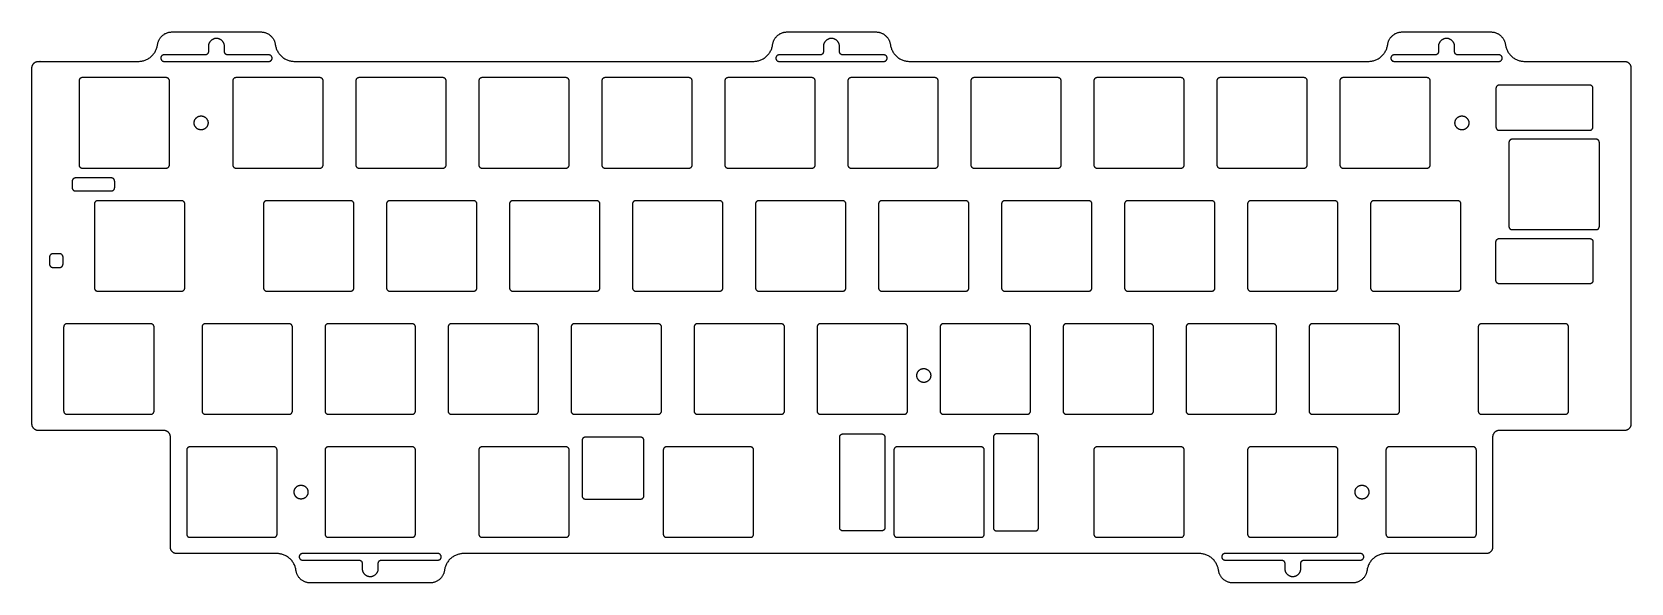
# Model space of a CAD drawing. Header units: millimetres. Extents: x -3282 to -3034, y -419 to -334.
import ezdxf

# ---------------------------------------------------------------- set-up
doc = ezdxf.new("R2010")
doc.units = ezdxf.units.MM
doc.layers.add('默认', color=7, linetype='Continuous', true_color=0xffffff)

msp = doc.modelspace()

# ---------------------------------------------------------------- linework, layer by layer
at = {"layer": '默认'}
for p, q in [((-3269.74, -356.2), (-3275.32, -356.2)), ((-3275.82, -356.7), (-3275.82, -357.7)), ((-3275.32, -358.2), (-3269.74, -358.2)), ((-3269.24, -357.7), (-3269.24, -356.7))]:
    msp.add_line(p, q, dxfattribs=at)
for points in [[(-3277.74, -367.94), (-3278.28, -367.94), (-3278.83, -367.94)], [(-3278.83, -370.04), (-3278.28, -370.04), (-3277.74, -370.04)], [(-3198.85, -411.32), (-3198.85, -398.32)], [(-3196.85, -396.82), (-3196.85, -405.4)], [(-3187.78, -396.32), (-3196.35, -396.32)], [(-3187.28, -405.4), (-3187.28, -396.82)], [(-3170.28, -411.32), (-3170.28, -398.32)], [(-3196.35, -405.9), (-3187.78, -405.9)]]:
    msp.add_lwpolyline(points, dxfattribs=at)
for points, weights in [([(-3262.59, -335.55), (-3262.33, -333.6), (-3260.36, -333.6)], [1, 0.752772652709, 1]), ([(-3246.59, -333.6), (-3244.63, -333.6), (-3244.36, -335.55)], [1, 0.752772652709, 1]), ([(-3167.34, -335.55), (-3167.08, -333.6), (-3165.11, -333.6)], [1, 0.752772652709, 1]), ([(-3151.34, -333.6), (-3149.38, -333.6), (-3149.11, -335.55)], [1, 0.752772652709, 1]), ([(-3072.09, -335.55), (-3071.83, -333.6), (-3069.86, -333.6)], [1, 0.752772652709, 1]), ([(-3056.09, -333.6), (-3054.13, -333.6), (-3053.86, -335.55)], [1, 0.752772652709, 1]), ([(-3265.56, -338.15), (-3262.94, -338.15), (-3262.59, -335.55)], [1, 0.752772652709, 1]), ([(-3254.73, -336.65), (-3254.73, -337.15), (-3255.23, -337.15)], [1, 0.707106781187, 1]), ([(-3251.73, -337.15), (-3252.23, -337.15), (-3252.23, -336.65)], [1, 0.707106781187, 1]), ([(-3244.36, -335.55), (-3244.01, -338.15), (-3241.39, -338.15)], [1, 0.752772652709, 1]), ([(-3170.31, -338.15), (-3167.69, -338.15), (-3167.34, -335.55)], [1, 0.752772652709, 1]), ([(-3159.48, -336.65), (-3159.48, -337.15), (-3159.98, -337.15)], [1, 0.707106781187, 1]), ([(-3156.48, -337.15), (-3156.98, -337.15), (-3156.98, -336.65)], [1, 0.707106781187, 1]), ([(-3149.11, -335.55), (-3148.76, -338.15), (-3146.14, -338.15)], [1, 0.752772652709, 1]), ([(-3075.06, -338.15), (-3072.44, -338.15), (-3072.09, -335.55)], [1, 0.752772652709, 1]), ([(-3064.23, -336.65), (-3064.23, -337.15), (-3064.73, -337.15)], [1, 0.707106781186, 1]), ([(-3061.23, -337.15), (-3061.73, -337.15), (-3061.73, -336.65)], [1, 0.707106781187, 1]), ([(-3053.86, -335.55), (-3053.51, -338.15), (-3050.89, -338.15)], [1, 0.752772652709, 1]), ([(-3282.05, -339.15), (-3282.05, -338.15), (-3281.05, -338.15)], [1, 0.707106781187, 1]), ([(-3035.41, -338.15), (-3034.41, -338.15), (-3034.41, -339.15)], [1, 0.707106781187, 1]), ([(-3274.26, -340.67), (-3274.76, -340.67), (-3274.76, -341.17)], [1, 0.707106781186, 1]), ([(-3260.76, -341.17), (-3260.76, -340.67), (-3261.26, -340.67)], [1, 0.707106781187, 1]), ([(-3250.45, -340.67), (-3250.95, -340.67), (-3250.95, -341.17)], [1, 0.707106781187, 1]), ([(-3236.95, -341.17), (-3236.95, -340.67), (-3237.45, -340.67)], [1, 0.707106781186, 1]), ([(-3231.4, -340.67), (-3231.9, -340.67), (-3231.9, -341.17)], [1, 0.707106781187, 1]), ([(-3217.9, -341.17), (-3217.9, -340.67), (-3218.4, -340.67)], [1, 0.707106781186, 1]), ([(-3212.35, -340.67), (-3212.85, -340.67), (-3212.85, -341.17)], [1, 0.707106781186, 1]), ([(-3198.85, -341.17), (-3198.85, -340.67), (-3199.35, -340.67)], [1, 0.707106781187, 1]), ([(-3193.3, -340.67), (-3193.8, -340.67), (-3193.8, -341.17)], [1, 0.707106781187, 1]), ([(-3179.8, -341.17), (-3179.8, -340.67), (-3180.3, -340.67)], [1, 0.707106781186, 1]), ([(-3174.25, -340.67), (-3174.75, -340.67), (-3174.75, -341.17)], [1, 0.707106781186, 1]), ([(-3160.75, -341.17), (-3160.75, -340.67), (-3161.25, -340.67)], [1, 0.707106781187, 1]), ([(-3155.2, -340.67), (-3155.7, -340.67), (-3155.7, -341.17)], [1, 0.707106781186, 1]), ([(-3141.7, -341.17), (-3141.7, -340.67), (-3142.2, -340.67)], [1, 0.707106781186, 1]), ([(-3136.15, -340.67), (-3136.65, -340.67), (-3136.65, -341.17)], [1, 0.707106781187, 1]), ([(-3122.65, -341.17), (-3122.65, -340.67), (-3123.15, -340.67)], [1, 0.707106781187, 1]), ([(-3117.1, -340.67), (-3117.6, -340.67), (-3117.6, -341.17)], [1, 0.707106781186, 1]), ([(-3103.6, -341.17), (-3103.6, -340.67), (-3104.1, -340.67)], [1, 0.707106781186, 1]), ([(-3098.05, -340.67), (-3098.55, -340.67), (-3098.55, -341.17)], [1, 0.707106781186, 1]), ([(-3084.55, -341.17), (-3084.55, -340.67), (-3085.05, -340.67)], [1, 0.707106781186, 1]), ([(-3079, -340.67), (-3079.5, -340.67), (-3079.5, -341.17)], [1, 0.707106781186, 1]), ([(-3065.5, -341.17), (-3065.5, -340.67), (-3066, -340.67)], [1, 0.707106781186, 1]), ([(-3054.82, -341.82), (-3055.32, -341.82), (-3055.32, -342.32)], [1, 0.707106781187, 1]), ([(-3040.3, -342.32), (-3040.3, -341.82), (-3040.8, -341.82)], [1, 0.707106781187, 1]), ([(-3055.32, -348.32), (-3055.32, -348.82), (-3054.82, -348.82)], [1, 0.707106781187, 1]), ([(-3052.81, -350.2), (-3053.31, -350.2), (-3053.31, -350.7)], [1, 0.707106781186, 1]), ([(-3039.31, -350.7), (-3039.31, -350.2), (-3039.81, -350.2)], [1, 0.707106781186, 1]), ([(-3275.32, -356.2), (-3275.82, -356.2), (-3275.82, -356.7)], [1, 0.707106781187, 1]), ([(-3274.76, -354.17), (-3274.76, -354.67), (-3274.26, -354.67)], [1, 0.707106781186, 1]), ([(-3269.24, -356.7), (-3269.24, -356.2), (-3269.74, -356.2)], [1, 0.707106781187, 1]), ([(-3261.26, -354.67), (-3260.76, -354.67), (-3260.76, -354.17)], [1, 0.707106781187, 1]), ([(-3250.95, -354.17), (-3250.95, -354.67), (-3250.45, -354.67)], [1, 0.707106781187, 1]), ([(-3237.45, -354.67), (-3236.95, -354.67), (-3236.95, -354.17)], [1, 0.707106781187, 1]), ([(-3231.9, -354.17), (-3231.9, -354.67), (-3231.4, -354.67)], [1, 0.707106781186, 1]), ([(-3218.4, -354.67), (-3217.9, -354.67), (-3217.9, -354.17)], [1, 0.707106781187, 1]), ([(-3212.85, -354.17), (-3212.85, -354.67), (-3212.35, -354.67)], [1, 0.707106781187, 1]), ([(-3199.35, -354.67), (-3198.85, -354.67), (-3198.85, -354.17)], [1, 0.707106781186, 1]), ([(-3193.8, -354.17), (-3193.8, -354.67), (-3193.3, -354.67)], [1, 0.707106781186, 1]), ([(-3180.3, -354.67), (-3179.8, -354.67), (-3179.8, -354.17)], [1, 0.707106781187, 1]), ([(-3174.75, -354.17), (-3174.75, -354.67), (-3174.25, -354.67)], [1, 0.707106781187, 1]), ([(-3161.25, -354.67), (-3160.75, -354.67), (-3160.75, -354.17)], [1, 0.707106781187, 1]), ([(-3155.7, -354.17), (-3155.7, -354.67), (-3155.2, -354.67)], [1, 0.707106781186, 1]), ([(-3142.2, -354.67), (-3141.7, -354.67), (-3141.7, -354.17)], [1, 0.707106781186, 1]), ([(-3136.65, -354.17), (-3136.65, -354.67), (-3136.15, -354.67)], [1, 0.707106781187, 1]), ([(-3123.15, -354.67), (-3122.65, -354.67), (-3122.65, -354.17)], [1, 0.707106781187, 1]), ([(-3117.6, -354.17), (-3117.6, -354.67), (-3117.1, -354.67)], [1, 0.707106781186, 1]), ([(-3104.1, -354.67), (-3103.6, -354.67), (-3103.6, -354.17)], [1, 0.707106781187, 1]), ([(-3098.55, -354.17), (-3098.55, -354.67), (-3098.05, -354.67)], [1, 0.707106781186, 1]), ([(-3085.05, -354.67), (-3084.55, -354.67), (-3084.55, -354.17)], [1, 0.707106781186, 1]), ([(-3079.5, -354.17), (-3079.5, -354.67), (-3079, -354.67)], [1, 0.707106781187, 1]), ([(-3066, -354.67), (-3065.5, -354.67), (-3065.5, -354.17)], [1, 0.707106781186, 1]), ([(-3275.82, -357.7), (-3275.82, -358.2), (-3275.32, -358.2)], [1, 0.707106781187, 1]), ([(-3269.74, -358.2), (-3269.24, -358.2), (-3269.24, -357.7)], [1, 0.707106781186, 1]), ([(-3271.88, -359.72), (-3272.38, -359.72), (-3272.38, -360.22)], [1, 0.707106781186, 1]), ([(-3258.38, -360.22), (-3258.38, -359.72), (-3258.88, -359.72)], [1, 0.707106781187, 1]), ([(-3245.69, -359.72), (-3246.19, -359.72), (-3246.19, -360.22)], [1, 0.707106781186, 1]), ([(-3232.19, -360.22), (-3232.19, -359.72), (-3232.69, -359.72)], [1, 0.707106781187, 1]), ([(-3226.64, -359.72), (-3227.14, -359.72), (-3227.14, -360.22)], [1, 0.707106781187, 1]), ([(-3213.14, -360.22), (-3213.14, -359.72), (-3213.64, -359.72)], [1, 0.707106781187, 1]), ([(-3207.59, -359.72), (-3208.09, -359.72), (-3208.09, -360.22)], [1, 0.707106781187, 1]), ([(-3194.09, -360.22), (-3194.09, -359.72), (-3194.59, -359.72)], [1, 0.707106781187, 1]), ([(-3188.54, -359.72), (-3189.04, -359.72), (-3189.04, -360.22)], [1, 0.707106781186, 1]), ([(-3175.04, -360.22), (-3175.04, -359.72), (-3175.54, -359.72)], [1, 0.707106781187, 1]), ([(-3169.49, -359.72), (-3169.99, -359.72), (-3169.99, -360.22)], [1, 0.707106781186, 1]), ([(-3155.99, -360.22), (-3155.99, -359.72), (-3156.49, -359.72)], [1, 0.707106781186, 1]), ([(-3150.44, -359.72), (-3150.94, -359.72), (-3150.94, -360.22)], [1, 0.707106781186, 1]), ([(-3136.94, -360.22), (-3136.94, -359.72), (-3137.44, -359.72)], [1, 0.707106781187, 1]), ([(-3131.39, -359.72), (-3131.89, -359.72), (-3131.89, -360.22)], [1, 0.707106781186, 1]), ([(-3117.89, -360.22), (-3117.89, -359.72), (-3118.39, -359.72)], [1, 0.707106781188, 1]), ([(-3112.34, -359.72), (-3112.84, -359.72), (-3112.84, -360.22)], [1, 0.707106781187, 1]), ([(-3098.84, -360.22), (-3098.84, -359.72), (-3099.34, -359.72)], [1, 0.707106781187, 1]), ([(-3093.29, -359.72), (-3093.79, -359.72), (-3093.79, -360.22)], [1, 0.707106781186, 1]), ([(-3079.79, -360.22), (-3079.79, -359.72), (-3080.29, -359.72)], [1, 0.707106781187, 1]), ([(-3074.24, -359.72), (-3074.74, -359.72), (-3074.74, -360.22)], [1, 0.707106781186, 1]), ([(-3060.74, -360.22), (-3060.74, -359.72), (-3061.24, -359.72)], [1, 0.707106781187, 1]), ([(-3053.31, -363.7), (-3053.31, -364.2), (-3052.81, -364.2)], [1, 0.707106781187, 1]), ([(-3039.81, -364.2), (-3039.31, -364.2), (-3039.31, -363.7)], [1, 0.707106781186, 1]), ([(-3055.32, -366.08), (-3055.32, -365.58), (-3054.82, -365.58)], [1, 0.707106781187, 1]), ([(-3278.83, -367.94), (-3279.33, -367.94), (-3279.33, -368.44)], [1, 0.707106781187, 1]), ([(-3277.24, -368.44), (-3277.24, -367.94), (-3277.74, -367.94)], [1, 0.707106781187, 1]), ([(-3279.33, -369.54), (-3279.33, -370.04), (-3278.83, -370.04)], [1, 0.707106781187, 1]), ([(-3277.74, -370.04), (-3277.24, -370.04), (-3277.24, -369.54)], [1, 0.707106781187, 1]), ([(-3272.38, -373.22), (-3272.38, -373.72), (-3271.88, -373.72)], [1, 0.707106781186, 1]), ([(-3258.88, -373.72), (-3258.38, -373.72), (-3258.38, -373.22)], [1, 0.707106781187, 1]), ([(-3246.19, -373.22), (-3246.19, -373.72), (-3245.69, -373.72)], [1, 0.707106781186, 1]), ([(-3232.69, -373.72), (-3232.19, -373.72), (-3232.19, -373.22)], [1, 0.707106781187, 1]), ([(-3227.14, -373.22), (-3227.14, -373.72), (-3226.64, -373.72)], [1, 0.707106781186, 1]), ([(-3213.64, -373.72), (-3213.14, -373.72), (-3213.14, -373.22)], [1, 0.707106781187, 1]), ([(-3208.09, -373.22), (-3208.09, -373.72), (-3207.59, -373.72)], [1, 0.707106781187, 1]), ([(-3194.59, -373.72), (-3194.09, -373.72), (-3194.09, -373.22)], [1, 0.707106781186, 1]), ([(-3189.04, -373.22), (-3189.04, -373.72), (-3188.54, -373.72)], [1, 0.707106781186, 1]), ([(-3175.54, -373.72), (-3175.04, -373.72), (-3175.04, -373.22)], [1, 0.707106781187, 1]), ([(-3169.99, -373.22), (-3169.99, -373.72), (-3169.49, -373.72)], [1, 0.707106781186, 1]), ([(-3156.49, -373.72), (-3155.99, -373.72), (-3155.99, -373.22)], [1, 0.707106781185, 1]), ([(-3150.94, -373.22), (-3150.94, -373.72), (-3150.44, -373.72)], [1, 0.707106781186, 1]), ([(-3137.44, -373.72), (-3136.94, -373.72), (-3136.94, -373.22)], [1, 0.707106781186, 1]), ([(-3131.89, -373.22), (-3131.89, -373.72), (-3131.39, -373.72)], [1, 0.707106781187, 1]), ([(-3118.39, -373.72), (-3117.89, -373.72), (-3117.89, -373.22)], [1, 0.707106781188, 1]), ([(-3112.84, -373.22), (-3112.84, -373.72), (-3112.34, -373.72)], [1, 0.707106781185, 1]), ([(-3099.34, -373.72), (-3098.84, -373.72), (-3098.84, -373.22)], [1, 0.707106781187, 1]), ([(-3093.79, -373.22), (-3093.79, -373.72), (-3093.29, -373.72)], [1, 0.707106781186, 1]), ([(-3080.29, -373.72), (-3079.79, -373.72), (-3079.79, -373.22)], [1, 0.707106781187, 1]), ([(-3074.74, -373.22), (-3074.74, -373.72), (-3074.24, -373.72)], [1, 0.707106781186, 1]), ([(-3061.24, -373.72), (-3060.74, -373.72), (-3060.74, -373.22)], [1, 0.707106781187, 1]), ([(-3054.82, -372.58), (-3055.32, -372.58), (-3055.32, -372.08)], [1, 0.707106781187, 1]), ([(-3040.3, -372.08), (-3040.3, -372.58), (-3040.8, -372.58)], [1, 0.707106781187, 1]), ([(-3276.64, -378.77), (-3277.14, -378.77), (-3277.14, -379.27)], [1, 0.707106781186, 1]), ([(-3263.14, -379.27), (-3263.14, -378.77), (-3263.64, -378.77)], [1, 0.707106781187, 1]), ([(-3255.21, -378.77), (-3255.71, -378.77), (-3255.71, -379.27)], [1, 0.707106781186, 1]), ([(-3241.71, -379.27), (-3241.71, -378.77), (-3242.21, -378.77)], [1, 0.707106781187, 1]), ([(-3236.16, -378.77), (-3236.66, -378.77), (-3236.66, -379.27)], [1, 0.707106781187, 1]), ([(-3222.66, -379.27), (-3222.66, -378.77), (-3223.16, -378.77)], [1, 0.707106781186, 1]), ([(-3217.11, -378.77), (-3217.61, -378.77), (-3217.61, -379.27)], [1, 0.707106781187, 1]), ([(-3203.61, -379.27), (-3203.61, -378.77), (-3204.11, -378.77)], [1, 0.707106781187, 1]), ([(-3198.06, -378.77), (-3198.56, -378.77), (-3198.56, -379.27)], [1, 0.707106781187, 1]), ([(-3184.56, -379.27), (-3184.56, -378.77), (-3185.06, -378.77)], [1, 0.707106781188, 1]), ([(-3179.01, -378.77), (-3179.51, -378.77), (-3179.51, -379.27)], [1, 0.707106781186, 1]), ([(-3165.51, -379.27), (-3165.51, -378.77), (-3166.01, -378.77)], [1, 0.707106781187, 1]), ([(-3159.96, -378.77), (-3160.46, -378.77), (-3160.46, -379.27)], [1, 0.707106781187, 1]), ([(-3146.46, -379.27), (-3146.46, -378.77), (-3146.96, -378.77)], [1, 0.707106781187, 1]), ([(-3140.91, -378.77), (-3141.41, -378.77), (-3141.41, -379.27)], [1, 0.707106781186, 1]), ([(-3127.41, -379.27), (-3127.41, -378.77), (-3127.91, -378.77)], [1, 0.707106781187, 1]), ([(-3121.86, -378.77), (-3122.36, -378.77), (-3122.36, -379.27)], [1, 0.707106781186, 1]), ([(-3108.36, -379.27), (-3108.36, -378.77), (-3108.86, -378.77)], [1, 0.707106781188, 1]), ([(-3102.81, -378.77), (-3103.31, -378.77), (-3103.31, -379.27)], [1, 0.707106781187, 1]), ([(-3089.31, -379.27), (-3089.31, -378.77), (-3089.81, -378.77)], [1, 0.707106781186, 1]), ([(-3083.76, -378.77), (-3084.26, -378.77), (-3084.26, -379.27)], [1, 0.707106781186, 1]), ([(-3070.26, -379.27), (-3070.26, -378.77), (-3070.76, -378.77)], [1, 0.707106781186, 1]), ([(-3057.57, -378.77), (-3058.07, -378.77), (-3058.07, -379.27)], [1, 0.707106781186, 1]), ([(-3044.07, -379.27), (-3044.07, -378.77), (-3044.57, -378.77)], [1, 0.707106781186, 1]), ([(-3277.14, -392.27), (-3277.14, -392.77), (-3276.64, -392.77)], [1, 0.707106781186, 1]), ([(-3263.64, -392.77), (-3263.14, -392.77), (-3263.14, -392.27)], [1, 0.707106781187, 1]), ([(-3255.71, -392.27), (-3255.71, -392.77), (-3255.21, -392.77)], [1, 0.707106781186, 1]), ([(-3242.21, -392.77), (-3241.71, -392.77), (-3241.71, -392.27)], [1, 0.707106781187, 1]), ([(-3236.66, -392.27), (-3236.66, -392.77), (-3236.16, -392.77)], [1, 0.707106781186, 1]), ([(-3223.16, -392.77), (-3222.66, -392.77), (-3222.66, -392.27)], [1, 0.707106781186, 1]), ([(-3217.61, -392.27), (-3217.61, -392.77), (-3217.11, -392.77)], [1, 0.707106781186, 1]), ([(-3204.11, -392.77), (-3203.61, -392.77), (-3203.61, -392.27)], [1, 0.707106781186, 1]), ([(-3198.56, -392.27), (-3198.56, -392.77), (-3198.06, -392.77)], [1, 0.707106781186, 1]), ([(-3185.06, -392.77), (-3184.56, -392.77), (-3184.56, -392.27)], [1, 0.707106781186, 1]), ([(-3179.51, -392.27), (-3179.51, -392.77), (-3179.01, -392.77)], [1, 0.707106781186, 1]), ([(-3166.01, -392.77), (-3165.51, -392.77), (-3165.51, -392.27)], [1, 0.707106781186, 1]), ([(-3160.46, -392.27), (-3160.46, -392.77), (-3159.96, -392.77)], [1, 0.707106781186, 1]), ([(-3146.96, -392.77), (-3146.46, -392.77), (-3146.46, -392.27)], [1, 0.707106781186, 1]), ([(-3141.41, -392.27), (-3141.41, -392.77), (-3140.91, -392.77)], [1, 0.707106781186, 1]), ([(-3127.91, -392.77), (-3127.41, -392.77), (-3127.41, -392.27)], [1, 0.707106781186, 1]), ([(-3122.36, -392.27), (-3122.36, -392.77), (-3121.86, -392.77)], [1, 0.707106781185, 1]), ([(-3108.86, -392.77), (-3108.36, -392.77), (-3108.36, -392.27)], [1, 0.707106781186, 1]), ([(-3103.31, -392.27), (-3103.31, -392.77), (-3102.81, -392.77)], [1, 0.707106781186, 1]), ([(-3089.81, -392.77), (-3089.31, -392.77), (-3089.31, -392.27)], [1, 0.707106781186, 1]), ([(-3084.26, -392.27), (-3084.26, -392.77), (-3083.76, -392.77)], [1, 0.707106781186, 1]), ([(-3070.76, -392.77), (-3070.26, -392.77), (-3070.26, -392.27)], [1, 0.707106781186, 1]), ([(-3058.07, -392.27), (-3058.07, -392.77), (-3057.57, -392.77)], [1, 0.707106781186, 1]), ([(-3044.57, -392.77), (-3044.07, -392.77), (-3044.07, -392.27)], [1, 0.707106781186, 1]), ([(-3281.05, -395.29), (-3282.05, -395.29), (-3282.05, -394.29)], [1, 0.707106781187, 1]), ([(-3260.61, -396.29), (-3260.61, -395.29), (-3261.61, -395.29)], [1, 0.707106781187, 1]), ([(-3156.96, -396.32), (-3156.96, -395.82), (-3156.46, -395.82)], [1, 0.707106781187, 1]), ([(-3126.16, -396.32), (-3126.16, -395.82), (-3126.66, -395.82)], [1, 0.707106781187, 1]), ([(-3054.84, -395.29), (-3055.84, -395.29), (-3055.84, -396.29)], [1, 0.707106781187, 1]), ([(-3034.41, -394.29), (-3034.41, -395.29), (-3035.41, -395.29)], [1, 0.707106781187, 1]), ([(-3257.59, -397.82), (-3258.09, -397.82), (-3258.09, -398.32)], [1, 0.707106781186, 1]), ([(-3244.09, -398.32), (-3244.09, -397.82), (-3244.59, -397.82)], [1, 0.707106781187, 1]), ([(-3236.16, -397.82), (-3236.66, -397.82), (-3236.66, -398.32)], [1, 0.707106781186, 1]), ([(-3222.66, -398.32), (-3222.66, -397.82), (-3223.16, -397.82)], [1, 0.707106781187, 1]), ([(-3212.35, -397.82), (-3212.85, -397.82), (-3212.85, -398.32)], [1, 0.707106781186, 1]), ([(-3198.85, -398.32), (-3198.85, -397.82), (-3199.35, -397.82)], [1, 0.707106781187, 1]), ([(-3196.35, -396.32), (-3196.85, -396.32), (-3196.85, -396.82)], [1, 0.707106781187, 1]), ([(-3187.28, -396.82), (-3187.28, -396.32), (-3187.78, -396.32)], [1, 0.707106781187, 1]), ([(-3183.78, -397.82), (-3184.28, -397.82), (-3184.28, -398.32)], [1, 0.707106781186, 1]), ([(-3170.28, -398.32), (-3170.28, -397.82), (-3170.78, -397.82)], [1, 0.707106781187, 1]), ([(-3148.06, -397.82), (-3148.56, -397.82), (-3148.56, -398.32)], [1, 0.707106781186, 1]), ([(-3134.56, -398.32), (-3134.56, -397.82), (-3135.06, -397.82)], [1, 0.707106781187, 1]), ([(-3117.1, -397.82), (-3117.6, -397.82), (-3117.6, -398.32)], [1, 0.707106781186, 1]), ([(-3103.6, -398.32), (-3103.6, -397.82), (-3104.1, -397.82)], [1, 0.707106781187, 1]), ([(-3093.29, -397.82), (-3093.79, -397.82), (-3093.79, -398.32)], [1, 0.707106781186, 1]), ([(-3079.79, -398.32), (-3079.79, -397.82), (-3080.29, -397.82)], [1, 0.707106781187, 1]), ([(-3071.86, -397.82), (-3072.36, -397.82), (-3072.36, -398.32)], [1, 0.707106781186, 1]), ([(-3058.36, -398.32), (-3058.36, -397.82), (-3058.86, -397.82)], [1, 0.707106781187, 1]), ([(-3196.85, -405.4), (-3196.85, -405.9), (-3196.35, -405.9)], [1, 0.707106781187, 1]), ([(-3187.78, -405.9), (-3187.28, -405.9), (-3187.28, -405.4)], [1, 0.707106781187, 1]), ([(-3156.46, -410.83), (-3156.96, -410.83), (-3156.96, -410.33)], [1, 0.707106781187, 1]), ([(-3149.96, -410.33), (-3149.96, -410.83), (-3150.46, -410.83)], [1, 0.707106781187, 1]), ([(-3133.16, -410.33), (-3133.16, -410.83), (-3132.66, -410.83)], [1, 0.707106781187, 1]), ([(-3126.66, -410.83), (-3126.16, -410.83), (-3126.16, -410.33)], [1, 0.707106781187, 1]), ([(-3259.61, -414.34), (-3260.61, -414.34), (-3260.61, -413.34)], [1, 0.707106781187, 1]), ([(-3258.09, -411.32), (-3258.09, -411.82), (-3257.59, -411.82)], [1, 0.707106781186, 1]), ([(-3244.59, -411.82), (-3244.09, -411.82), (-3244.09, -411.32)], [1, 0.707106781187, 1]), ([(-3236.66, -411.32), (-3236.66, -411.82), (-3236.16, -411.82)], [1, 0.707106781186, 1]), ([(-3223.16, -411.82), (-3222.66, -411.82), (-3222.66, -411.32)], [1, 0.707106781187, 1]), ([(-3212.85, -411.32), (-3212.85, -411.82), (-3212.35, -411.82)], [1, 0.707106781186, 1]), ([(-3199.35, -411.82), (-3198.85, -411.82), (-3198.85, -411.32)], [1, 0.707106781187, 1]), ([(-3184.28, -411.32), (-3184.28, -411.82), (-3183.78, -411.82)], [1, 0.707106781186, 1]), ([(-3170.78, -411.82), (-3170.28, -411.82), (-3170.28, -411.32)], [1, 0.707106781187, 1]), ([(-3148.56, -411.32), (-3148.56, -411.82), (-3148.06, -411.82)], [1, 0.707106781186, 1]), ([(-3135.06, -411.82), (-3134.56, -411.82), (-3134.56, -411.32)], [1, 0.707106781187, 1]), ([(-3117.6, -411.32), (-3117.6, -411.82), (-3117.1, -411.82)], [1, 0.707106781186, 1]), ([(-3104.1, -411.82), (-3103.6, -411.82), (-3103.6, -411.32)], [1, 0.707106781187, 1]), ([(-3093.79, -411.32), (-3093.79, -411.82), (-3093.29, -411.82)], [1, 0.707106781186, 1]), ([(-3080.29, -411.82), (-3079.79, -411.82), (-3079.79, -411.32)], [1, 0.707106781187, 1]), ([(-3072.36, -411.32), (-3072.36, -411.82), (-3071.86, -411.82)], [1, 0.707106781186, 1]), ([(-3058.86, -411.82), (-3058.36, -411.82), (-3058.36, -411.32)], [1, 0.707106781187, 1]), ([(-3055.84, -413.34), (-3055.84, -414.34), (-3056.84, -414.34)], [1, 0.707106781187, 1]), ([(-3241.16, -416.94), (-3241.51, -414.34), (-3244.13, -414.34)], [1, 0.752772652709, 1]), ([(-3231.41, -415.34), (-3230.91, -415.34), (-3230.91, -415.84)], [1, 0.707106781187, 1]), ([(-3228.41, -415.84), (-3228.41, -415.34), (-3227.91, -415.34)], [1, 0.707106781187, 1]), ([(-3215.2, -414.34), (-3217.82, -414.34), (-3218.17, -416.94)], [1, 0.752772652709, 1]), ([(-3098.28, -416.94), (-3098.63, -414.34), (-3101.26, -414.34)], [1, 0.752772652709, 1]), ([(-3088.54, -415.34), (-3088.04, -415.34), (-3088.04, -415.84)], [1, 0.707106781187, 1]), ([(-3085.54, -415.84), (-3085.54, -415.34), (-3085.04, -415.34)], [1, 0.707106781187, 1]), ([(-3072.32, -414.34), (-3074.94, -414.34), (-3075.29, -416.94)], [1, 0.752772652709, 1]), ([(-3238.93, -418.89), (-3240.9, -418.89), (-3241.16, -416.94)], [1, 0.752772652709, 1]), ([(-3218.17, -416.94), (-3218.43, -418.89), (-3220.4, -418.89)], [1, 0.752772652709, 1]), ([(-3096.05, -418.89), (-3098.02, -418.89), (-3098.28, -416.94)], [1, 0.752772652709, 1]), ([(-3075.29, -416.94), (-3075.56, -418.89), (-3077.52, -418.89)], [1, 0.752772652709, 1])]:
    msp.add_rational_spline(points, weights, degree=2, dxfattribs=at)
for points in [[(-3260.36, -333.6), (-3253.48, -333.6), (-3246.59, -333.6)], [(-3165.11, -333.6), (-3158.23, -333.6), (-3151.34, -333.6)], [(-3069.86, -333.6), (-3062.98, -333.6), (-3056.09, -333.6)], [(-3254.73, -335.85), (-3254.73, -336.25), (-3254.73, -336.65)], [(-3252.23, -336.65), (-3252.23, -336.25), (-3252.23, -335.85)], [(-3159.48, -335.85), (-3159.48, -336.25), (-3159.48, -336.65)], [(-3156.98, -336.65), (-3156.98, -336.25), (-3156.98, -335.85)], [(-3064.23, -335.85), (-3064.23, -336.25), (-3064.23, -336.65)], [(-3061.73, -336.65), (-3061.73, -336.25), (-3061.73, -335.85)], [(-3282.05, -394.29), (-3282.05, -366.72), (-3282.05, -339.15)], [(-3281.05, -338.15), (-3279.75, -338.15), (-3265.56, -338.15)], [(-3255.23, -337.15), (-3258.41, -337.15), (-3261.6, -337.15)], [(-3261.6, -338.15), (-3253.48, -338.15), (-3245.35, -338.15)], [(-3245.35, -337.15), (-3248.54, -337.15), (-3251.73, -337.15)], [(-3241.39, -338.15), (-3210.62, -338.15), (-3170.31, -338.15)], [(-3159.98, -337.15), (-3163.16, -337.15), (-3166.35, -337.15)], [(-3166.35, -338.15), (-3158.23, -338.15), (-3150.1, -338.15)], [(-3150.1, -337.15), (-3153.29, -337.15), (-3156.48, -337.15)], [(-3146.14, -338.15), (-3105.88, -338.15), (-3075.06, -338.15)], [(-3064.73, -337.15), (-3067.91, -337.15), (-3071.1, -337.15)], [(-3071.1, -338.15), (-3062.98, -338.15), (-3054.85, -338.15)], [(-3054.85, -337.15), (-3058.04, -337.15), (-3061.23, -337.15)], [(-3050.89, -338.15), (-3041.7, -338.15), (-3035.41, -338.15)], [(-3034.41, -339.15), (-3034.41, -366.72), (-3034.41, -394.29)], [(-3274.76, -341.17), (-3274.76, -347.67), (-3274.76, -354.17)], [(-3261.26, -340.67), (-3267.76, -340.67), (-3274.26, -340.67)], [(-3260.76, -354.17), (-3260.76, -347.67), (-3260.76, -341.17)], [(-3250.95, -341.17), (-3250.95, -347.67), (-3250.95, -354.17)], [(-3237.45, -340.67), (-3243.95, -340.67), (-3250.45, -340.67)], [(-3236.95, -354.17), (-3236.95, -347.67), (-3236.95, -341.17)], [(-3231.9, -341.17), (-3231.9, -347.67), (-3231.9, -354.17)], [(-3218.4, -340.67), (-3224.9, -340.67), (-3231.4, -340.67)], [(-3217.9, -354.17), (-3217.9, -347.67), (-3217.9, -341.17)], [(-3212.85, -341.17), (-3212.85, -347.67), (-3212.85, -354.17)], [(-3199.35, -340.67), (-3205.85, -340.67), (-3212.35, -340.67)], [(-3198.85, -354.17), (-3198.85, -347.67), (-3198.85, -341.17)], [(-3193.8, -341.17), (-3193.8, -347.67), (-3193.8, -354.17)], [(-3180.3, -340.67), (-3186.8, -340.67), (-3193.3, -340.67)], [(-3179.8, -354.17), (-3179.8, -347.67), (-3179.8, -341.17)], [(-3174.75, -341.17), (-3174.75, -347.67), (-3174.75, -354.17)], [(-3161.25, -340.67), (-3167.75, -340.67), (-3174.25, -340.67)], [(-3160.75, -354.17), (-3160.75, -347.67), (-3160.75, -341.17)], [(-3155.7, -341.17), (-3155.7, -347.67), (-3155.7, -354.17)], [(-3142.2, -340.67), (-3148.7, -340.67), (-3155.2, -340.67)], [(-3141.7, -354.17), (-3141.7, -347.67), (-3141.7, -341.17)], [(-3136.65, -341.17), (-3136.65, -347.67), (-3136.65, -354.17)], [(-3123.15, -340.67), (-3129.65, -340.67), (-3136.15, -340.67)], [(-3122.65, -354.17), (-3122.65, -347.67), (-3122.65, -341.17)], [(-3117.6, -341.17), (-3117.6, -347.67), (-3117.6, -354.17)], [(-3104.1, -340.67), (-3110.6, -340.67), (-3117.1, -340.67)], [(-3103.6, -354.17), (-3103.6, -347.67), (-3103.6, -341.17)], [(-3098.55, -341.17), (-3098.55, -347.67), (-3098.55, -354.17)], [(-3085.05, -340.67), (-3091.55, -340.67), (-3098.05, -340.67)], [(-3084.55, -354.17), (-3084.55, -347.67), (-3084.55, -341.17)], [(-3079.5, -341.17), (-3079.5, -347.67), (-3079.5, -354.17)], [(-3066, -340.67), (-3072.5, -340.67), (-3079, -340.67)], [(-3065.5, -354.17), (-3065.5, -347.67), (-3065.5, -341.17)], [(-3055.32, -342.32), (-3055.32, -345.32), (-3055.32, -348.32)], [(-3040.8, -341.82), (-3047.81, -341.82), (-3054.82, -341.82)], [(-3040.3, -348.28), (-3040.3, -345.3), (-3040.3, -342.32)], [(-3054.82, -348.82), (-3047.82, -348.82), (-3040.83, -348.82)], [(-3053.31, -350.7), (-3053.31, -357.2), (-3053.31, -363.7)], [(-3039.81, -350.2), (-3046.31, -350.2), (-3052.81, -350.2)], [(-3039.31, -363.7), (-3039.31, -357.2), (-3039.31, -350.7)], [(-3274.26, -354.67), (-3267.76, -354.67), (-3261.26, -354.67)], [(-3250.45, -354.67), (-3243.95, -354.67), (-3237.45, -354.67)], [(-3231.4, -354.67), (-3224.9, -354.67), (-3218.4, -354.67)], [(-3212.35, -354.67), (-3205.85, -354.67), (-3199.35, -354.67)], [(-3193.3, -354.67), (-3186.8, -354.67), (-3180.3, -354.67)], [(-3174.25, -354.67), (-3167.75, -354.67), (-3161.25, -354.67)], [(-3155.2, -354.67), (-3148.7, -354.67), (-3142.2, -354.67)], [(-3136.15, -354.67), (-3129.65, -354.67), (-3123.15, -354.67)], [(-3117.1, -354.67), (-3110.6, -354.67), (-3104.1, -354.67)], [(-3098.05, -354.67), (-3091.55, -354.67), (-3085.05, -354.67)], [(-3079, -354.67), (-3072.5, -354.67), (-3066, -354.67)], [(-3272.38, -360.22), (-3272.38, -366.72), (-3272.38, -373.22)], [(-3258.88, -359.72), (-3265.38, -359.72), (-3271.88, -359.72)], [(-3258.38, -373.22), (-3258.38, -366.72), (-3258.38, -360.22)], [(-3246.19, -360.22), (-3246.19, -366.72), (-3246.19, -373.22)], [(-3232.69, -359.72), (-3239.19, -359.72), (-3245.69, -359.72)], [(-3232.19, -373.22), (-3232.19, -366.72), (-3232.19, -360.22)], [(-3227.14, -360.22), (-3227.14, -366.72), (-3227.14, -373.22)], [(-3213.64, -359.72), (-3220.14, -359.72), (-3226.64, -359.72)], [(-3213.14, -373.22), (-3213.14, -366.72), (-3213.14, -360.22)], [(-3208.09, -360.22), (-3208.09, -366.72), (-3208.09, -373.22)], [(-3194.59, -359.72), (-3201.09, -359.72), (-3207.59, -359.72)], [(-3194.09, -373.22), (-3194.09, -366.72), (-3194.09, -360.22)], [(-3189.04, -360.22), (-3189.04, -366.72), (-3189.04, -373.22)], [(-3175.54, -359.72), (-3182.04, -359.72), (-3188.54, -359.72)], [(-3175.04, -373.22), (-3175.04, -366.72), (-3175.04, -360.22)], [(-3169.99, -360.22), (-3169.99, -366.72), (-3169.99, -373.22)], [(-3156.49, -359.72), (-3162.99, -359.72), (-3169.49, -359.72)], [(-3155.99, -373.22), (-3155.99, -366.72), (-3155.99, -360.22)], [(-3150.94, -360.22), (-3150.94, -366.72), (-3150.94, -373.22)], [(-3137.44, -359.72), (-3143.94, -359.72), (-3150.44, -359.72)], [(-3136.94, -373.22), (-3136.94, -366.72), (-3136.94, -360.22)], [(-3131.89, -360.22), (-3131.89, -366.72), (-3131.89, -373.22)], [(-3118.39, -359.72), (-3124.89, -359.72), (-3131.39, -359.72)], [(-3117.89, -373.22), (-3117.89, -366.72), (-3117.89, -360.22)], [(-3112.84, -360.22), (-3112.84, -366.72), (-3112.84, -373.22)], [(-3099.34, -359.72), (-3105.84, -359.72), (-3112.34, -359.72)], [(-3098.84, -373.22), (-3098.84, -366.72), (-3098.84, -360.22)], [(-3093.79, -360.22), (-3093.79, -366.72), (-3093.79, -373.22)], [(-3080.29, -359.72), (-3086.79, -359.72), (-3093.29, -359.72)], [(-3079.79, -373.22), (-3079.79, -366.72), (-3079.79, -360.22)], [(-3074.74, -360.22), (-3074.74, -366.72), (-3074.74, -373.22)], [(-3061.24, -359.72), (-3067.74, -359.72), (-3074.24, -359.72)], [(-3060.74, -373.22), (-3060.74, -366.72), (-3060.74, -360.22)], [(-3055.32, -372.08), (-3055.32, -369.08), (-3055.32, -366.08)], [(-3054.82, -365.58), (-3047.82, -365.58), (-3040.83, -365.58)], [(-3052.81, -364.2), (-3046.31, -364.2), (-3039.81, -364.2)], [(-3040.3, -366.12), (-3040.3, -369.1), (-3040.3, -372.08)], [(-3279.33, -368.44), (-3279.33, -368.99), (-3279.33, -369.54)], [(-3277.24, -369.54), (-3277.24, -368.99), (-3277.24, -368.44)], [(-3271.88, -373.72), (-3265.38, -373.72), (-3258.88, -373.72)], [(-3245.69, -373.72), (-3239.19, -373.72), (-3232.69, -373.72)], [(-3226.64, -373.72), (-3220.14, -373.72), (-3213.64, -373.72)], [(-3207.59, -373.72), (-3201.09, -373.72), (-3194.59, -373.72)], [(-3188.54, -373.72), (-3182.04, -373.72), (-3175.54, -373.72)], [(-3169.49, -373.72), (-3162.99, -373.72), (-3156.49, -373.72)], [(-3150.44, -373.72), (-3143.94, -373.72), (-3137.44, -373.72)], [(-3131.39, -373.72), (-3124.89, -373.72), (-3118.39, -373.72)], [(-3112.34, -373.72), (-3105.84, -373.72), (-3099.34, -373.72)], [(-3093.29, -373.72), (-3086.79, -373.72), (-3080.29, -373.72)], [(-3074.24, -373.72), (-3067.74, -373.72), (-3061.24, -373.72)], [(-3040.8, -372.58), (-3047.81, -372.58), (-3054.82, -372.58)], [(-3263.64, -378.77), (-3270.14, -378.77), (-3276.64, -378.77)], [(-3242.21, -378.77), (-3248.71, -378.77), (-3255.21, -378.77)], [(-3223.16, -378.77), (-3229.66, -378.77), (-3236.16, -378.77)], [(-3204.11, -378.77), (-3210.61, -378.77), (-3217.11, -378.77)], [(-3185.06, -378.77), (-3191.56, -378.77), (-3198.06, -378.77)], [(-3166.01, -378.77), (-3172.51, -378.77), (-3179.01, -378.77)], [(-3146.96, -378.77), (-3153.46, -378.77), (-3159.96, -378.77)], [(-3127.91, -378.77), (-3134.41, -378.77), (-3140.91, -378.77)], [(-3108.86, -378.77), (-3115.36, -378.77), (-3121.86, -378.77)], [(-3089.81, -378.77), (-3096.31, -378.77), (-3102.81, -378.77)], [(-3070.76, -378.77), (-3077.26, -378.77), (-3083.76, -378.77)], [(-3044.57, -378.77), (-3051.07, -378.77), (-3057.57, -378.77)], [(-3277.14, -379.27), (-3277.14, -385.77), (-3277.14, -392.27)], [(-3263.14, -392.27), (-3263.14, -385.77), (-3263.14, -379.27)], [(-3255.71, -379.27), (-3255.71, -385.77), (-3255.71, -392.27)], [(-3241.71, -392.27), (-3241.71, -385.77), (-3241.71, -379.27)], [(-3236.66, -379.27), (-3236.66, -385.77), (-3236.66, -392.27)], [(-3222.66, -392.27), (-3222.66, -385.77), (-3222.66, -379.27)], [(-3217.61, -379.27), (-3217.61, -385.77), (-3217.61, -392.27)], [(-3203.61, -392.27), (-3203.61, -385.77), (-3203.61, -379.27)], [(-3198.56, -379.27), (-3198.56, -385.77), (-3198.56, -392.27)], [(-3184.56, -392.27), (-3184.56, -385.77), (-3184.56, -379.27)], [(-3179.51, -379.27), (-3179.51, -385.77), (-3179.51, -392.27)], [(-3165.51, -392.27), (-3165.51, -385.77), (-3165.51, -379.27)], [(-3160.46, -379.27), (-3160.46, -385.77), (-3160.46, -392.27)], [(-3146.46, -392.27), (-3146.46, -385.77), (-3146.46, -379.27)], [(-3141.41, -379.27), (-3141.41, -385.77), (-3141.41, -392.27)], [(-3127.41, -392.27), (-3127.41, -385.77), (-3127.41, -379.27)], [(-3122.36, -379.27), (-3122.36, -385.77), (-3122.36, -392.27)], [(-3108.36, -392.27), (-3108.36, -385.77), (-3108.36, -379.27)], [(-3103.31, -379.27), (-3103.31, -385.77), (-3103.31, -392.27)], [(-3089.31, -392.27), (-3089.31, -385.77), (-3089.31, -379.27)], [(-3084.26, -379.27), (-3084.26, -385.77), (-3084.26, -392.27)], [(-3070.26, -392.27), (-3070.26, -385.77), (-3070.26, -379.27)], [(-3058.07, -379.27), (-3058.07, -385.77), (-3058.07, -392.27)], [(-3044.07, -392.27), (-3044.07, -385.77), (-3044.07, -379.27)], [(-3276.64, -392.77), (-3270.14, -392.77), (-3263.64, -392.77)], [(-3255.21, -392.77), (-3248.71, -392.77), (-3242.21, -392.77)], [(-3236.16, -392.77), (-3229.66, -392.77), (-3223.16, -392.77)], [(-3217.11, -392.77), (-3210.61, -392.77), (-3204.11, -392.77)], [(-3198.06, -392.77), (-3191.56, -392.77), (-3185.06, -392.77)], [(-3179.01, -392.77), (-3172.51, -392.77), (-3166.01, -392.77)], [(-3159.96, -392.77), (-3153.46, -392.77), (-3146.96, -392.77)], [(-3140.91, -392.77), (-3134.41, -392.77), (-3127.91, -392.77)], [(-3121.86, -392.77), (-3115.36, -392.77), (-3108.86, -392.77)], [(-3102.81, -392.77), (-3096.31, -392.77), (-3089.81, -392.77)], [(-3083.76, -392.77), (-3077.26, -392.77), (-3070.76, -392.77)], [(-3057.57, -392.77), (-3051.07, -392.77), (-3044.57, -392.77)], [(-3261.61, -395.29), (-3271.33, -395.29), (-3281.05, -395.29)], [(-3156.46, -395.82), (-3153.48, -395.82), (-3150.5, -395.82)], [(-3126.66, -395.82), (-3129.64, -395.82), (-3132.62, -395.82)], [(-3035.41, -395.29), (-3045.12, -395.29), (-3054.84, -395.29)], [(-3260.61, -413.34), (-3260.61, -404.82), (-3260.61, -396.29)], [(-3258.09, -398.32), (-3258.09, -404.82), (-3258.09, -411.32)], [(-3244.59, -397.82), (-3251.09, -397.82), (-3257.59, -397.82)], [(-3244.09, -411.32), (-3244.09, -404.82), (-3244.09, -398.32)], [(-3236.66, -398.32), (-3236.66, -404.82), (-3236.66, -411.32)], [(-3223.16, -397.82), (-3229.66, -397.82), (-3236.16, -397.82)], [(-3222.66, -411.32), (-3222.66, -404.82), (-3222.66, -398.32)], [(-3212.85, -398.32), (-3212.85, -404.82), (-3212.85, -411.32)], [(-3199.35, -397.82), (-3205.85, -397.82), (-3212.35, -397.82)], [(-3184.28, -398.32), (-3184.28, -404.82), (-3184.28, -411.32)], [(-3170.78, -397.82), (-3177.28, -397.82), (-3183.78, -397.82)], [(-3156.96, -410.33), (-3156.96, -403.32), (-3156.96, -396.32)], [(-3149.96, -396.35), (-3149.96, -403.34), (-3149.96, -410.33)], [(-3148.56, -398.32), (-3148.56, -404.82), (-3148.56, -411.32)], [(-3135.06, -397.82), (-3141.56, -397.82), (-3148.06, -397.82)], [(-3134.56, -411.32), (-3134.56, -404.82), (-3134.56, -398.32)], [(-3133.16, -396.35), (-3133.16, -403.34), (-3133.16, -410.33)], [(-3126.16, -410.33), (-3126.16, -403.32), (-3126.16, -396.32)], [(-3117.6, -398.32), (-3117.6, -404.82), (-3117.6, -411.32)], [(-3104.1, -397.82), (-3110.6, -397.82), (-3117.1, -397.82)], [(-3103.6, -411.32), (-3103.6, -404.82), (-3103.6, -398.32)], [(-3093.79, -398.32), (-3093.79, -404.82), (-3093.79, -411.32)], [(-3080.29, -397.82), (-3086.79, -397.82), (-3093.29, -397.82)], [(-3079.79, -411.32), (-3079.79, -404.82), (-3079.79, -398.32)], [(-3072.36, -398.32), (-3072.36, -404.82), (-3072.36, -411.32)], [(-3058.86, -397.82), (-3065.36, -397.82), (-3071.86, -397.82)], [(-3058.36, -411.32), (-3058.36, -404.82), (-3058.36, -398.32)], [(-3055.84, -396.29), (-3055.84, -404.82), (-3055.84, -413.34)], [(-3150.46, -410.83), (-3153.46, -410.83), (-3156.46, -410.83)], [(-3132.66, -410.83), (-3129.66, -410.83), (-3126.66, -410.83)], [(-3257.59, -411.82), (-3251.09, -411.82), (-3244.59, -411.82)], [(-3236.16, -411.82), (-3229.66, -411.82), (-3223.16, -411.82)], [(-3212.35, -411.82), (-3205.85, -411.82), (-3199.35, -411.82)], [(-3183.78, -411.82), (-3177.28, -411.82), (-3170.78, -411.82)], [(-3148.06, -411.82), (-3141.56, -411.82), (-3135.06, -411.82)], [(-3117.1, -411.82), (-3110.6, -411.82), (-3104.1, -411.82)], [(-3093.29, -411.82), (-3086.79, -411.82), (-3080.29, -411.82)], [(-3071.86, -411.82), (-3065.36, -411.82), (-3058.86, -411.82)], [(-3244.13, -414.34), (-3251.87, -414.34), (-3259.61, -414.34)], [(-3219.16, -414.34), (-3229.66, -414.34), (-3240.17, -414.34)], [(-3240.17, -415.34), (-3235.79, -415.34), (-3231.41, -415.34)], [(-3230.91, -415.84), (-3230.91, -416.24), (-3230.91, -416.64)], [(-3228.41, -416.64), (-3228.41, -416.24), (-3228.41, -415.84)], [(-3227.91, -415.34), (-3223.54, -415.34), (-3219.16, -415.34)], [(-3101.26, -414.34), (-3158.23, -414.34), (-3215.2, -414.34)], [(-3076.29, -414.34), (-3086.79, -414.34), (-3097.29, -414.34)], [(-3097.29, -415.34), (-3092.92, -415.34), (-3088.54, -415.34)], [(-3088.04, -415.84), (-3088.04, -416.24), (-3088.04, -416.64)], [(-3085.54, -416.64), (-3085.54, -416.24), (-3085.54, -415.84)], [(-3085.04, -415.34), (-3080.66, -415.34), (-3076.29, -415.34)], [(-3056.84, -414.34), (-3062.37, -414.34), (-3072.32, -414.34)], [(-3220.4, -418.89), (-3229.66, -418.89), (-3238.93, -418.89)], [(-3077.52, -418.89), (-3086.79, -418.89), (-3096.05, -418.89)]]:
    msp.add_open_spline(points, degree=2, dxfattribs=at)
for points, weights, knots in [([(-3252.23, -335.85), (-3252.23, -334.6), (-3253.48, -334.6), (-3254.73, -334.6), (-3254.73, -335.85)], [1, 0.707106803035, 1.0000000618, 0.707106824884, 1], [-242.193368, -242.193368, -242.193368, -240.229872, -240.229872, -238.266377, -238.266377, -238.266377]), ([(-3156.98, -335.85), (-3156.98, -334.6), (-3158.23, -334.6), (-3159.48, -334.6), (-3159.48, -335.85)], [1, 0.707106803035, 1.0000000618, 0.707106824884, 1], [-147.969501, -147.969501, -147.969501, -146.006006, -146.006006, -144.04251, -144.04251, -144.04251]), ([(-3061.73, -335.85), (-3061.73, -334.6), (-3062.98, -334.6), (-3064.23, -334.6), (-3064.23, -335.85)], [1, 0.707106803035, 1.0000000618, 0.707106824884, 1], [-108.885828, -108.885828, -108.885828, -106.922332, -106.922332, -104.958837, -104.958837, -104.958837]), ([(-3261.6, -337.15), (-3261.93, -337.15), (-3262.06, -337.46), (-3262.16, -337.71), (-3262.01, -337.93), (-3261.87, -338.15), (-3261.6, -338.15)], [1, 0.831555271881, 1, 0.881884916812, 1, 0.881884916812, 1], [-230.34508, -230.34508, -230.34508, -229.756186, -229.756186, -229.265235, -229.265235, -228.774284, -228.774284, -228.774284]), ([(-3245.35, -338.15), (-3245.11, -338.15), (-3244.96, -337.96), (-3244.81, -337.77), (-3244.87, -337.53), (-3244.96, -337.15), (-3245.35, -337.15)], [1, 0.898383925084, 1, 0.898383925084, 1, 0.789160246438, 1], [-212.602137, -212.602137, -212.602137, -212.147417, -212.147417, -211.692696, -211.692696, -211.031341, -211.031341, -211.031341]), ([(-3166.35, -337.15), (-3166.68, -337.15), (-3166.81, -337.46), (-3166.91, -337.71), (-3166.76, -337.93), (-3166.62, -338.15), (-3166.35, -338.15)], [1, 0.831555271881, 1, 0.881884916812, 1, 0.881884916812, 1], [-136.121214, -136.121214, -136.121214, -135.532319, -135.532319, -135.041368, -135.041368, -134.550417, -134.550417, -134.550417]), ([(-3150.1, -338.15), (-3149.86, -338.15), (-3149.71, -337.96), (-3149.56, -337.77), (-3149.62, -337.53), (-3149.71, -337.15), (-3150.1, -337.15)], [1, 0.898383925084, 1, 0.898383925084, 1, 0.789160246438, 1], [-118.378271, -118.378271, -118.378271, -117.92355, -117.92355, -117.46883, -117.46883, -116.807474, -116.807474, -116.807474]), ([(-3071.1, -337.15), (-3071.43, -337.15), (-3071.56, -337.46), (-3071.66, -337.71), (-3071.51, -337.93), (-3071.37, -338.15), (-3071.1, -338.15)], [1, 0.831555271881, 1, 0.881884916812, 1, 0.881884916812, 1], [-97.03754, -97.03754, -97.03754, -96.448646, -96.448646, -95.957695, -95.957695, -95.466744, -95.466744, -95.466744]), ([(-3054.85, -338.15), (-3054.61, -338.15), (-3054.46, -337.96), (-3054.31, -337.77), (-3054.37, -337.53), (-3054.46, -337.15), (-3054.85, -337.15)], [1, 0.898383925084, 1, 0.898383925084, 1, 0.789160246438, 1], [-79.294597, -79.294597, -79.294597, -78.839877, -78.839877, -78.385156, -78.385156, -77.723801, -77.723801, -77.723801]), ([(-3254.78, -347.67), (-3254.78, -346.6), (-3255.86, -346.6), (-3256.93, -346.6), (-3256.93, -347.67), (-3256.93, -348.75), (-3255.86, -348.75), (-3254.78, -348.75), (-3254.78, -347.67)], [1, 0.707106781187, 1, 0.707106781187, 1, 0.707106781187, 1, 0.707106781187, 1], [0, 0, 0, 1.688606, 1.688606, 3.377212, 3.377212, 5.065818, 5.065818, 6.754424, 6.754424, 6.754424]), ([(-3059.52, -347.67), (-3059.52, -346.6), (-3060.6, -346.6), (-3061.67, -346.6), (-3061.67, -347.67), (-3061.67, -348.75), (-3060.6, -348.75), (-3059.52, -348.75), (-3059.52, -347.67)], [1, 0.707106781187, 1, 0.707106781187, 1, 0.707106781187, 1, 0.707106781187, 1], [0, 0, 0, 1.688606, 1.688606, 3.377212, 3.377212, 5.065818, 5.065818, 6.754424, 6.754424, 6.754424]), ([(-3040.83, -348.82), (-3040.6, -348.83), (-3040.45, -348.67), (-3040.29, -348.5), (-3040.3, -348.28)], [1, 0.916284998338, 1, 0.916284998338, 1], [1988.6429263, 1988.6429263, 1988.6429263, 1989.0680246, 1989.0680246, 1989.493123, 1989.493123, 1989.493123]), ([(-3040.83, -365.58), (-3040.6, -365.57), (-3040.45, -365.73), (-3040.29, -365.89), (-3040.3, -366.12)], [1, 0.916284998338, 1, 0.916284998338, 1], [1988.6429263, 1988.6429263, 1988.6429263, 1989.0680246, 1989.0680246, 1989.493123, 1989.493123, 1989.493123]), ([(-3142.86, -386.77), (-3142.86, -385.7), (-3143.94, -385.7), (-3145.01, -385.7), (-3145.01, -386.77), (-3145.01, -387.85), (-3143.94, -387.85), (-3142.86, -387.85), (-3142.86, -386.77)], [1, 0.707106781187, 1, 0.707106781187, 1, 0.707106781187, 1, 0.707106781187, 1], [0, 0, 0, 1.688606, 1.688606, 3.377212, 3.377212, 5.065818, 5.065818, 6.754424, 6.754424, 6.754424]), ([(-3150.5, -395.82), (-3150.27, -395.8), (-3150.11, -395.96), (-3149.95, -396.12), (-3149.96, -396.35)], [1, 0.916284998338, 1, 0.916284998338, 1], [1568.7827231, 1568.7827231, 1568.7827231, 1569.2078215, 1569.2078215, 1569.6329199, 1569.6329199, 1569.6329199]), ([(-3132.62, -395.82), (-3132.84, -395.8), (-3133, -395.96), (-3133.16, -396.12), (-3133.16, -396.35)], [1, 0.916284998338, 1, 0.916284998338, 1], [1568.7827231, 1568.7827231, 1568.7827231, 1569.2078215, 1569.2078215, 1569.6329199, 1569.6329199, 1569.6329199]), ([(-3239.3, -404.82), (-3239.3, -403.75), (-3240.38, -403.75), (-3241.45, -403.75), (-3241.45, -404.82), (-3241.45, -405.9), (-3240.38, -405.9), (-3239.3, -405.9), (-3239.3, -404.82)], [1, 0.707106781187, 1, 0.707106781187, 1, 0.707106781187, 1, 0.707106781187, 1], [0, 0, 0, 1.688606, 1.688606, 3.377212, 3.377212, 5.065818, 5.065818, 6.754424, 6.754424, 6.754424]), ([(-3075, -404.82), (-3075, -403.75), (-3076.07, -403.75), (-3077.15, -403.75), (-3077.15, -404.82), (-3077.15, -405.9), (-3076.07, -405.9), (-3075, -405.9), (-3075, -404.82)], [1, 0.707106781187, 1, 0.707106781187, 1, 0.707106781187, 1, 0.707106781187, 1], [0, 0, 0, 1.688606, 1.688606, 3.377212, 3.377212, 5.065818, 5.065818, 6.754424, 6.754424, 6.754424]), ([(-3240.17, -414.34), (-3240.43, -414.34), (-3240.58, -414.57), (-3240.73, -414.79), (-3240.63, -415.04), (-3240.5, -415.34), (-3240.17, -415.34)], [1, 0.881884916812, 1, 0.881884916812, 1, 0.831555271881, 1], [-6.653891, -6.653891, -6.653891, -6.16294, -6.16294, -5.671989, -5.671989, -5.083094, -5.083094, -5.083094]), ([(-3219.16, -415.34), (-3218.77, -415.34), (-3218.68, -414.97), (-3218.62, -414.73), (-3218.77, -414.54), (-3218.92, -414.34), (-3219.16, -414.34)], [1, 0.789160246438, 1, 0.898383925084, 1, 0.898383925084, 1], [-24.396834, -24.396834, -24.396834, -23.735478, -23.735478, -23.280758, -23.280758, -22.826038, -22.826038, -22.826038]), ([(-3097.29, -414.34), (-3097.56, -414.34), (-3097.71, -414.57), (-3097.86, -414.79), (-3097.75, -415.04), (-3097.63, -415.34), (-3097.29, -415.34)], [1, 0.881884916812, 1, 0.881884916812, 1, 0.831555271881, 1], [-45.737564, -45.737564, -45.737564, -45.246613, -45.246613, -44.755663, -44.755663, -44.166768, -44.166768, -44.166768]), ([(-3076.29, -415.34), (-3075.9, -415.34), (-3075.8, -414.97), (-3075.74, -414.73), (-3075.89, -414.54), (-3076.04, -414.34), (-3076.29, -414.34)], [1, 0.789160246438, 1, 0.898383925084, 1, 0.898383925084, 1], [-63.480508, -63.480508, -63.480508, -62.819152, -62.819152, -62.364431, -62.364431, -61.909711, -61.909711, -61.909711]), ([(-3230.91, -416.64), (-3230.91, -417.89), (-3229.66, -417.89), (-3228.41, -417.89), (-3228.41, -416.64)], [1, 0.707106824884, 1.0000000618, 0.707106803035, 1], [2.838202, 2.838202, 2.838202, 4.801698, 4.801698, 6.765193, 6.765193, 6.765193]), ([(-3088.04, -416.64), (-3088.04, -417.89), (-3086.79, -417.89), (-3085.54, -417.89), (-3085.54, -416.64)], [1, 0.707106824884, 1.0000000618, 0.707106803035, 1], [-36.245472, -36.245472, -36.245472, -34.281976, -34.281976, -32.31848, -32.31848, -32.31848])]:
    msp.add_rational_spline(points, weights, degree=2, knots=knots, dxfattribs=at)

doc.saveas('drawing.dxf')
